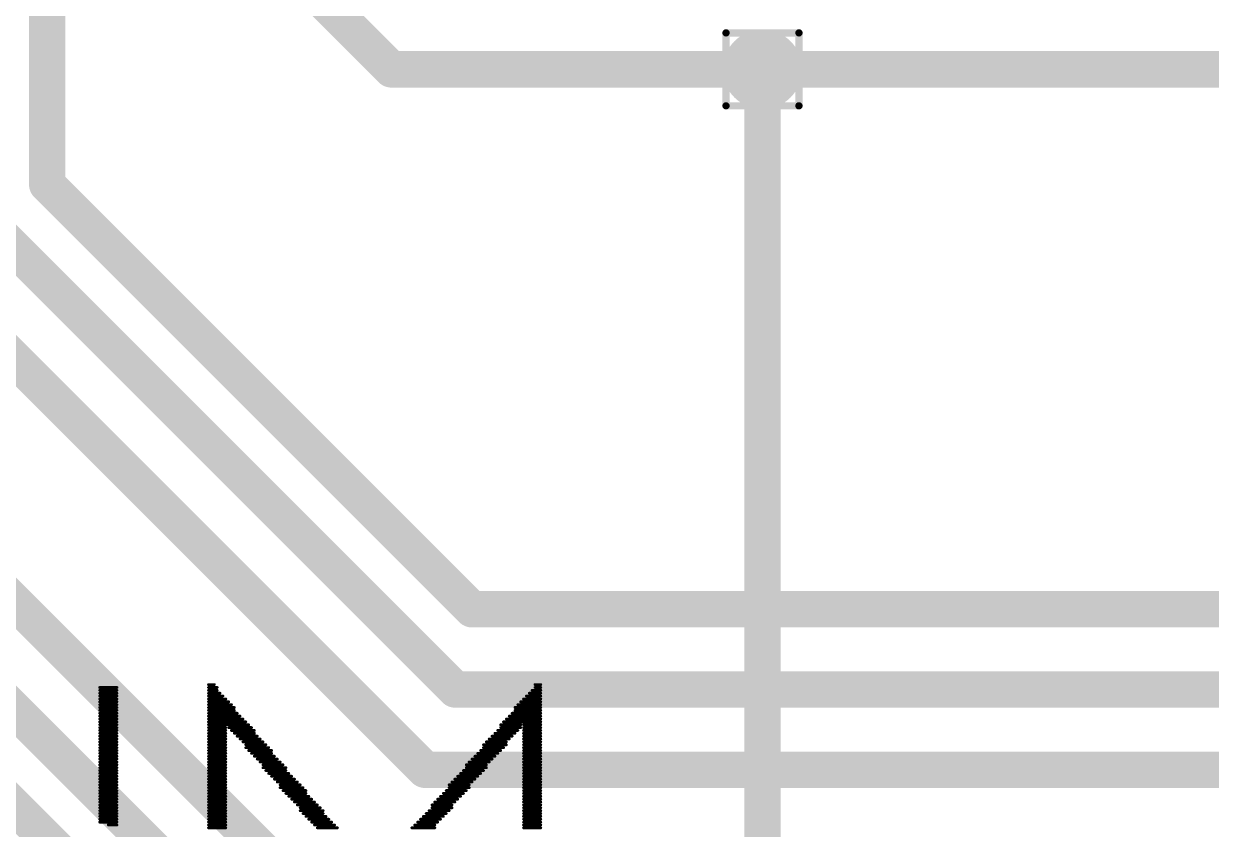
# Model space of a CAD drawing. Header units: millimetres. Extents: x 0 to 19.1, y 0 to 5.1.
# Drawn here: x 3.8495 to 4.175, y 3.4977 to 3.7185 of the extents above; entities that cross this region are included whole.
import ezdxf

# ---------------------------------------------------------------- set-up
doc = ezdxf.new("R2010")
doc.units = ezdxf.units.MM
doc.header["$MEASUREMENT"] = 0
for name, color, linetype in [('BottomLayer', 5, 'Continuous'), ('BottomSolder', 6, 'Continuous'), ('DrillDrawing', 1, 'Continuous'), ('TopLayer', 1, 'Continuous'), ('TopOverlay', 2, 'Continuous'), ('TopSolder', 216, 'Continuous'), ('ViaHoleLayer', 16, 'Continuous')]:
    doc.layers.add(name, color=color, linetype=linetype)

msp = doc.modelspace()

# ---------------------------------------------------------------- hatches: boundary and pattern name
at = {"layer": 'BottomLayer'}
h = msp.add_hatch(color=5, dxfattribs=at)
edge = h.paths.add_edge_path()
edge.add_arc((4.052, 3.706), 0.00689, 0, 360)
at = {"layer": 'BottomSolder'}
h = msp.add_hatch(color=6, dxfattribs=at)
edge = h.paths.add_edge_path()
edge.add_arc((4.052, 3.706), 0.01089, 0, 360)
at = {"layer": 'TopLayer'}
h = msp.add_hatch(color=1, dxfattribs=at)
edge = h.paths.add_edge_path()
edge.add_arc((4.052, 3.706), 0.00689, 0, 360)
at = {"layer": 'TopSolder'}
h = msp.add_hatch(color=216, dxfattribs=at)
edge = h.paths.add_edge_path()
edge.add_arc((4.052, 3.706), 0.01089, 0, 360)
at = {"layer": 'ViaHoleLayer'}
h = msp.add_hatch(color=16, dxfattribs=at)
edge = h.paths.add_edge_path()
edge.add_arc((4.052, 3.706), 0.00394, 0, 360)

# ---------------------------------------------------------------- linework, layer by layer
at = {"layer": 'BottomLayer', "const_width": 0.01}
for points in [[(3.85593, 3.67446), (3.85593, 4.003)], [(3.91476, 3.74154), (3.9503, 3.706)], [(3.9503, 3.706), (4.052, 3.706)], [(4.052, 3.706), (4.29792, 3.706)], [(3.797, 3.6765), (3.95657, 3.51693)], [(3.85593, 3.67446), (3.96947, 3.56093)], [(3.8373, 3.6665), (3.96487, 3.53893)], [(3.77719, 3.6298), (4.056, 3.351)], [(3.7571, 3.6203), (4.033, 3.3444)], [(3.73782, 3.61307), (4.008, 3.3429)], [(3.96947, 3.56093), (3.9724, 3.558)], [(3.9724, 3.558), (4.24, 3.558)], [(3.96487, 3.53893), (3.9678, 3.536)], [(3.9678, 3.536), (4.259, 3.536)], [(3.95657, 3.51693), (3.9595, 3.514)], [(3.9595, 3.514), (4.26, 3.514)]]:
    msp.add_lwpolyline(points, dxfattribs=at)
at = {"layer": 'BottomLayer', "const_width": 0.005}
for points in [[(3.9478, 3.706, 1), (3.9528, 3.706, 1)], [(3.9478, 3.706, 1), (3.9528, 3.706, 1)], [(4.0495, 3.706, 1), (4.0545, 3.706, 1)], [(4.0495, 3.706, 1), (4.0545, 3.706, 1)], [(3.85343, 3.67446, 1), (3.85843, 3.67446, 1)], [(3.85343, 3.67446, 1), (3.85843, 3.67446, 1)], [(3.96697, 3.56093, 1), (3.97197, 3.56093, 1)], [(3.96697, 3.56093, 1), (3.97197, 3.56093, 1)], [(3.9699, 3.558, 1), (3.9749, 3.558, 1)], [(3.9699, 3.558, 1), (3.9749, 3.558, 1)], [(3.96237, 3.53893, 1), (3.96737, 3.53893, 1)], [(3.96237, 3.53893, 1), (3.96737, 3.53893, 1)], [(3.9653, 3.536, 1), (3.9703, 3.536, 1)], [(3.9653, 3.536, 1), (3.9703, 3.536, 1)], [(3.95407, 3.51693, 1), (3.95907, 3.51693, 1)], [(3.95407, 3.51693, 1), (3.95907, 3.51693, 1)], [(3.957, 3.514, 1), (3.962, 3.514, 1)], [(3.957, 3.514, 1), (3.962, 3.514, 1)]]:
    msp.add_lwpolyline(points, format="xyb", close=True, dxfattribs=at)
at = {"layer": 'DrillDrawing', "const_width": 0.002}
for points in [[(4.042, 3.716), (4.062, 3.716)], [(4.042, 3.696), (4.042, 3.716)], [(4.062, 3.696), (4.062, 3.716)], [(4.042, 3.696), (4.062, 3.696)]]:
    msp.add_lwpolyline(points, dxfattribs=at)
at = {"layer": 'DrillDrawing', "const_width": 0.001}
for points in [[(4.0415, 3.716, 1), (4.0425, 3.716, 1)], [(4.0415, 3.716, 1), (4.0425, 3.716, 1)], [(4.0615, 3.716, 1), (4.0625, 3.716, 1)], [(4.0615, 3.716, 1), (4.0625, 3.716, 1)], [(4.0415, 3.696, 1), (4.0425, 3.696, 1)], [(4.0415, 3.696, 1), (4.0425, 3.696, 1)], [(4.0615, 3.696, 1), (4.0625, 3.696, 1)], [(4.0615, 3.696, 1), (4.0625, 3.696, 1)]]:
    msp.add_lwpolyline(points, format="xyb", close=True, dxfattribs=at)
at = {"layer": 'TopLayer', "const_width": 0.01}
msp.add_lwpolyline([(4.052, 3.48662), (4.052, 3.706)], dxfattribs=at)
at = {"layer": 'TopLayer', "const_width": 0.005}
msp.add_lwpolyline([(4.0495, 3.706, 1), (4.0545, 3.706, 1)], format="xyb", close=True, dxfattribs=at)
at = {"layer": 'TopOverlay', "const_width": 0.000785}
for points in [[(3.87032, 3.53655), (3.87503, 3.53655)], [(3.87032, 3.53577), (3.87503, 3.53577)], [(3.87032, 3.53498), (3.87503, 3.53498)], [(3.90015, 3.53734), (3.90172, 3.53734)], [(3.90015, 3.53655), (3.9025, 3.53655)], [(3.90015, 3.53577), (3.9025, 3.53577)], [(3.90015, 3.53498), (3.90329, 3.53498)], [(3.98807, 3.53498), (3.99121, 3.53498)], [(3.98886, 3.53577), (3.99121, 3.53577)], [(3.98964, 3.53734), (3.99121, 3.53734)], [(3.98964, 3.53655), (3.99121, 3.53655)], [(3.87032, 3.5342), (3.87503, 3.5342)], [(3.87032, 3.53341), (3.87503, 3.53341)], [(3.87032, 3.53263), (3.87503, 3.53263)], [(3.87032, 3.53184), (3.87503, 3.53184)], [(3.90015, 3.5342), (3.90407, 3.5342)], [(3.90015, 3.53341), (3.90486, 3.53341)], [(3.90015, 3.53263), (3.90564, 3.53263)], [(3.90015, 3.53184), (3.90643, 3.53184)], [(3.98493, 3.53184), (3.99121, 3.53184)], [(3.98572, 3.53263), (3.99121, 3.53263)], [(3.9865, 3.53341), (3.99121, 3.53341)], [(3.98729, 3.5342), (3.99121, 3.5342)], [(3.87032, 3.53106), (3.87503, 3.53106)], [(3.87032, 3.53027), (3.87503, 3.53027)], [(3.87032, 3.52949), (3.87503, 3.52949)], [(3.87032, 3.5287), (3.87503, 3.5287)], [(3.90015, 3.53106), (3.90722, 3.53106)], [(3.90015, 3.53027), (3.90722, 3.53027)], [(3.90015, 3.52949), (3.908, 3.52949)], [(3.90015, 3.5287), (3.90879, 3.5287)], [(3.98258, 3.5287), (3.99121, 3.5287)], [(3.98336, 3.52949), (3.99121, 3.52949)], [(3.98415, 3.53106), (3.99121, 3.53106)], [(3.98415, 3.53027), (3.99121, 3.53027)], [(3.87032, 3.52792), (3.87503, 3.52792)], [(3.87032, 3.52713), (3.87503, 3.52713)], [(3.87032, 3.52635), (3.87503, 3.52635)], [(3.87032, 3.52556), (3.87503, 3.52556)], [(3.90015, 3.52792), (3.90957, 3.52792)], [(3.90015, 3.52713), (3.91036, 3.52713)], [(3.90015, 3.52635), (3.91114, 3.52635)], [(3.90015, 3.52556), (3.90486, 3.52556)], [(3.90564, 3.52556), (3.91193, 3.52556)], [(3.98022, 3.52635), (3.98572, 3.52635)], [(3.98022, 3.52556), (3.98572, 3.52556)], [(3.98101, 3.52713), (3.99121, 3.52713)], [(3.98179, 3.52792), (3.99121, 3.52792)], [(3.9865, 3.52635), (3.99121, 3.52635)], [(3.9865, 3.52556), (3.99121, 3.52556)], [(3.87032, 3.52478), (3.87503, 3.52478)], [(3.87032, 3.52399), (3.87503, 3.52399)], [(3.87032, 3.52321), (3.87503, 3.52321)], [(3.87032, 3.52242), (3.87503, 3.52242)], [(3.90015, 3.52478), (3.90486, 3.52478)], [(3.90015, 3.52399), (3.90486, 3.52399)], [(3.90015, 3.52321), (3.90486, 3.52321)], [(3.90015, 3.52242), (3.90486, 3.52242)], [(3.90643, 3.52478), (3.91271, 3.52478)], [(3.90722, 3.52399), (3.91271, 3.52399)], [(3.908, 3.52321), (3.9135, 3.52321)], [(3.90879, 3.52242), (3.91428, 3.52242)], [(3.97708, 3.52242), (3.98258, 3.52242)], [(3.97787, 3.52321), (3.98336, 3.52321)], [(3.97865, 3.52399), (3.98415, 3.52399)], [(3.97944, 3.52478), (3.98493, 3.52478)], [(3.9865, 3.52478), (3.99121, 3.52478)], [(3.9865, 3.52399), (3.99121, 3.52399)], [(3.9865, 3.52321), (3.99121, 3.52321)], [(3.9865, 3.52242), (3.99121, 3.52242)], [(3.87032, 3.52164), (3.87503, 3.52164)], [(3.87032, 3.52085), (3.87503, 3.52085)], [(3.87032, 3.52007), (3.87503, 3.52007)], [(3.87032, 3.51928), (3.87503, 3.51928)], [(3.90015, 3.52164), (3.90486, 3.52164)], [(3.90015, 3.52085), (3.90486, 3.52085)], [(3.90015, 3.52007), (3.90486, 3.52007)], [(3.90015, 3.51928), (3.90486, 3.51928)], [(3.90957, 3.52164), (3.91507, 3.52164)], [(3.91036, 3.52085), (3.91585, 3.52085)], [(3.91036, 3.52007), (3.91664, 3.52007)], [(3.91114, 3.51928), (3.91742, 3.51928)], [(3.97473, 3.51928), (3.98022, 3.51928)], [(3.97551, 3.52085), (3.98179, 3.52085)], [(3.97551, 3.52007), (3.98101, 3.52007)], [(3.9763, 3.52164), (3.98179, 3.52164)], [(3.9865, 3.52164), (3.99121, 3.52164)], [(3.9865, 3.52085), (3.99121, 3.52085)], [(3.9865, 3.52007), (3.99121, 3.52007)], [(3.9865, 3.51928), (3.99121, 3.51928)], [(3.87032, 3.5185), (3.87503, 3.5185)], [(3.87032, 3.51771), (3.87503, 3.51771)], [(3.87032, 3.51693), (3.87503, 3.51693)], [(3.87032, 3.51614), (3.87503, 3.51614)], [(3.90015, 3.5185), (3.90486, 3.5185)], [(3.90015, 3.51771), (3.90486, 3.51771)], [(3.90015, 3.51693), (3.90486, 3.51693)], [(3.90015, 3.51614), (3.90486, 3.51614)], [(3.91193, 3.5185), (3.91742, 3.5185)], [(3.91271, 3.51771), (3.91821, 3.51771)], [(3.9135, 3.51693), (3.91899, 3.51693)], [(3.91428, 3.51614), (3.91978, 3.51614)], [(3.97159, 3.51614), (3.97708, 3.51614)], [(3.97237, 3.51693), (3.97787, 3.51693)], [(3.97316, 3.51771), (3.97865, 3.51771)], [(3.97394, 3.5185), (3.97944, 3.5185)], [(3.9865, 3.5185), (3.99121, 3.5185)], [(3.9865, 3.51771), (3.99121, 3.51771)], [(3.9865, 3.51693), (3.99121, 3.51693)], [(3.9865, 3.51614), (3.99121, 3.51614)], [(3.87032, 3.51536), (3.87503, 3.51536)], [(3.87032, 3.51457), (3.87503, 3.51457)], [(3.87032, 3.51379), (3.87503, 3.51379)], [(3.87032, 3.513), (3.87503, 3.513)], [(3.87032, 3.51222), (3.87503, 3.51222)], [(3.90015, 3.51536), (3.90486, 3.51536)], [(3.90015, 3.51457), (3.90486, 3.51457)], [(3.90015, 3.51379), (3.90486, 3.51379)], [(3.90015, 3.513), (3.90486, 3.513)], [(3.90015, 3.51222), (3.90486, 3.51222)], [(3.91507, 3.51536), (3.92056, 3.51536)], [(3.91507, 3.51457), (3.92135, 3.51457)], [(3.91585, 3.51379), (3.92135, 3.51379)], [(3.91664, 3.513), (3.92213, 3.513)], [(3.91742, 3.51222), (3.92292, 3.51222)], [(3.96845, 3.51222), (3.97394, 3.51222)], [(3.96923, 3.513), (3.97473, 3.513)], [(3.97002, 3.51379), (3.97551, 3.51379)], [(3.9708, 3.51536), (3.9763, 3.51536)], [(3.9708, 3.51457), (3.9763, 3.51457)], [(3.9865, 3.51536), (3.99121, 3.51536)], [(3.9865, 3.51457), (3.99121, 3.51457)], [(3.9865, 3.51379), (3.99121, 3.51379)], [(3.9865, 3.513), (3.99121, 3.513)], [(3.9865, 3.51222), (3.99121, 3.51222)], [(3.87032, 3.51143), (3.87503, 3.51143)], [(3.87032, 3.51065), (3.87503, 3.51065)], [(3.87032, 3.50986), (3.87503, 3.50986)], [(3.87032, 3.50908), (3.87503, 3.50908)], [(3.90015, 3.51143), (3.90486, 3.51143)], [(3.90015, 3.51065), (3.90486, 3.51065)], [(3.90015, 3.50986), (3.90486, 3.50986)], [(3.90015, 3.50908), (3.90486, 3.50908)], [(3.91821, 3.51143), (3.9237, 3.51143)], [(3.91899, 3.51065), (3.92449, 3.51065)], [(3.91978, 3.50986), (3.92527, 3.50986)], [(3.91978, 3.50908), (3.92606, 3.50908)], [(3.96609, 3.50986), (3.97159, 3.50986)], [(3.96609, 3.50908), (3.97159, 3.50908)], [(3.96688, 3.51065), (3.97237, 3.51065)], [(3.96766, 3.51143), (3.97316, 3.51143)], [(3.9865, 3.51143), (3.99121, 3.51143)], [(3.9865, 3.51065), (3.99121, 3.51065)], [(3.9865, 3.50986), (3.99121, 3.50986)], [(3.9865, 3.50908), (3.99121, 3.50908)], [(3.87032, 3.50829), (3.87503, 3.50829)], [(3.87032, 3.50751), (3.87503, 3.50751)], [(3.87032, 3.50672), (3.87503, 3.50672)], [(3.87032, 3.50593), (3.87503, 3.50593)], [(3.90015, 3.50829), (3.90486, 3.50829)], [(3.90015, 3.50751), (3.90486, 3.50751)], [(3.90015, 3.50672), (3.90486, 3.50672)], [(3.90015, 3.50593), (3.90486, 3.50593)], [(3.92056, 3.50829), (3.92684, 3.50829)], [(3.92135, 3.50751), (3.92684, 3.50751)], [(3.92213, 3.50672), (3.92763, 3.50672)], [(3.92292, 3.50593), (3.92841, 3.50593)], [(3.96295, 3.50593), (3.96845, 3.50593)], [(3.96374, 3.50672), (3.96923, 3.50672)], [(3.96452, 3.50751), (3.97002, 3.50751)], [(3.96531, 3.50829), (3.9708, 3.50829)], [(3.9865, 3.50829), (3.99121, 3.50829)], [(3.9865, 3.50751), (3.99121, 3.50751)], [(3.9865, 3.50672), (3.99121, 3.50672)], [(3.9865, 3.50593), (3.99121, 3.50593)], [(3.87032, 3.50515), (3.87503, 3.50515)], [(3.87032, 3.50436), (3.87503, 3.50436)], [(3.87032, 3.50358), (3.87503, 3.50358)], [(3.87032, 3.50279), (3.87503, 3.50279)], [(3.90015, 3.50515), (3.90486, 3.50515)], [(3.90015, 3.50436), (3.90486, 3.50436)], [(3.90015, 3.50358), (3.90486, 3.50358)], [(3.90015, 3.50279), (3.90486, 3.50279)], [(3.9237, 3.50515), (3.9292, 3.50515)], [(3.92449, 3.50436), (3.92998, 3.50436)], [(3.92527, 3.50358), (3.93077, 3.50358)], [(3.92527, 3.50279), (3.93155, 3.50279)], [(3.9606, 3.50279), (3.96609, 3.50279)], [(3.96138, 3.50436), (3.96688, 3.50436)], [(3.96138, 3.50358), (3.96688, 3.50358)], [(3.96217, 3.50515), (3.96766, 3.50515)], [(3.9865, 3.50515), (3.99121, 3.50515)], [(3.9865, 3.50436), (3.99121, 3.50436)], [(3.9865, 3.50358), (3.99121, 3.50358)], [(3.9865, 3.50279), (3.99121, 3.50279)], [(3.87032, 3.50201), (3.87503, 3.50201)], [(3.87032, 3.50122), (3.87503, 3.50122)], [(3.87032, 3.50044), (3.87503, 3.50044)], [(3.87032, 3.49965), (3.87503, 3.49965)], [(3.90015, 3.50201), (3.90486, 3.50201)], [(3.90015, 3.50122), (3.90486, 3.50122)], [(3.90015, 3.50044), (3.90486, 3.50044)], [(3.90015, 3.49965), (3.90486, 3.49965)], [(3.92606, 3.50201), (3.93155, 3.50201)], [(3.92684, 3.50122), (3.93234, 3.50122)], [(3.92763, 3.50044), (3.93312, 3.50044)], [(3.92841, 3.49965), (3.93391, 3.49965)], [(3.95746, 3.49965), (3.96295, 3.49965)], [(3.95824, 3.50044), (3.96374, 3.50044)], [(3.95903, 3.50122), (3.96452, 3.50122)], [(3.95981, 3.50201), (3.96531, 3.50201)], [(3.9865, 3.50201), (3.99121, 3.50201)], [(3.9865, 3.50122), (3.99121, 3.50122)], [(3.9865, 3.50044), (3.99121, 3.50044)], [(3.9865, 3.49965), (3.99121, 3.49965)], [(3.87267, 3.49887), (3.87503, 3.49887)], [(3.90015, 3.49887), (3.90486, 3.49887)], [(3.90015, 3.49808), (3.90486, 3.49808)], [(3.9292, 3.49887), (3.93469, 3.49887)], [(3.92998, 3.49808), (3.93548, 3.49808)], [(3.95589, 3.49808), (3.96217, 3.49808)], [(3.95667, 3.49887), (3.96217, 3.49887)], [(3.9865, 3.49887), (3.99121, 3.49887)], [(3.9865, 3.49808), (3.99121, 3.49808)]]:
    msp.add_lwpolyline(points, dxfattribs=at)
at = {"layer": 'TopOverlay', "const_width": 0.000392}
for points in [[(3.87012, 3.53655, 1), (3.87051, 3.53655, 1)], [(3.87012, 3.53577, 1), (3.87051, 3.53577, 1)], [(3.87012, 3.53498, 1), (3.87051, 3.53498, 1)], [(3.87483, 3.53655, 1), (3.87522, 3.53655, 1)], [(3.87483, 3.53577, 1), (3.87522, 3.53577, 1)], [(3.87483, 3.53498, 1), (3.87522, 3.53498, 1)], [(3.89995, 3.53734, 1), (3.90035, 3.53734, 1)], [(3.89995, 3.53655, 1), (3.90035, 3.53655, 1)], [(3.89995, 3.53577, 1), (3.90035, 3.53577, 1)], [(3.89995, 3.53498, 1), (3.90035, 3.53498, 1)], [(3.90152, 3.53734, 1), (3.90192, 3.53734, 1)], [(3.90231, 3.53655, 1), (3.9027, 3.53655, 1)], [(3.90231, 3.53577, 1), (3.9027, 3.53577, 1)], [(3.90309, 3.53498, 1), (3.90349, 3.53498, 1)], [(3.98788, 3.53498, 1), (3.98827, 3.53498, 1)], [(3.98866, 3.53577, 1), (3.98906, 3.53577, 1)], [(3.98945, 3.53734, 1), (3.98984, 3.53734, 1)], [(3.98945, 3.53655, 1), (3.98984, 3.53655, 1)], [(3.99102, 3.53734, 1), (3.99141, 3.53734, 1)], [(3.99102, 3.53655, 1), (3.99141, 3.53655, 1)], [(3.99102, 3.53577, 1), (3.99141, 3.53577, 1)], [(3.99102, 3.53498, 1), (3.99141, 3.53498, 1)], [(3.87012, 3.5342, 1), (3.87051, 3.5342, 1)], [(3.87012, 3.53341, 1), (3.87051, 3.53341, 1)], [(3.87012, 3.53263, 1), (3.87051, 3.53263, 1)], [(3.87012, 3.53184, 1), (3.87051, 3.53184, 1)], [(3.87483, 3.5342, 1), (3.87522, 3.5342, 1)], [(3.87483, 3.53341, 1), (3.87522, 3.53341, 1)], [(3.87483, 3.53263, 1), (3.87522, 3.53263, 1)], [(3.87483, 3.53184, 1), (3.87522, 3.53184, 1)], [(3.89995, 3.5342, 1), (3.90035, 3.5342, 1)], [(3.89995, 3.53341, 1), (3.90035, 3.53341, 1)], [(3.89995, 3.53263, 1), (3.90035, 3.53263, 1)], [(3.89995, 3.53184, 1), (3.90035, 3.53184, 1)], [(3.90388, 3.5342, 1), (3.90427, 3.5342, 1)], [(3.90466, 3.53341, 1), (3.90506, 3.53341, 1)], [(3.90545, 3.53263, 1), (3.90584, 3.53263, 1)], [(3.90623, 3.53184, 1), (3.90663, 3.53184, 1)], [(3.98474, 3.53184, 1), (3.98513, 3.53184, 1)], [(3.98552, 3.53263, 1), (3.98592, 3.53263, 1)], [(3.98631, 3.53341, 1), (3.9867, 3.53341, 1)], [(3.98709, 3.5342, 1), (3.98749, 3.5342, 1)], [(3.99102, 3.5342, 1), (3.99141, 3.5342, 1)], [(3.99102, 3.53341, 1), (3.99141, 3.53341, 1)], [(3.99102, 3.53263, 1), (3.99141, 3.53263, 1)], [(3.99102, 3.53184, 1), (3.99141, 3.53184, 1)], [(3.87012, 3.53106, 1), (3.87051, 3.53106, 1)], [(3.87012, 3.53027, 1), (3.87051, 3.53027, 1)], [(3.87012, 3.52949, 1), (3.87051, 3.52949, 1)], [(3.87012, 3.5287, 1), (3.87051, 3.5287, 1)], [(3.87483, 3.53106, 1), (3.87522, 3.53106, 1)], [(3.87483, 3.53027, 1), (3.87522, 3.53027, 1)], [(3.87483, 3.52949, 1), (3.87522, 3.52949, 1)], [(3.87483, 3.5287, 1), (3.87522, 3.5287, 1)], [(3.89995, 3.53106, 1), (3.90035, 3.53106, 1)], [(3.89995, 3.53027, 1), (3.90035, 3.53027, 1)], [(3.89995, 3.52949, 1), (3.90035, 3.52949, 1)], [(3.89995, 3.5287, 1), (3.90035, 3.5287, 1)], [(3.90702, 3.53106, 1), (3.90741, 3.53106, 1)], [(3.90702, 3.53027, 1), (3.90741, 3.53027, 1)], [(3.9078, 3.52949, 1), (3.9082, 3.52949, 1)], [(3.90859, 3.5287, 1), (3.90898, 3.5287, 1)], [(3.98238, 3.5287, 1), (3.98278, 3.5287, 1)], [(3.98317, 3.52949, 1), (3.98356, 3.52949, 1)], [(3.98395, 3.53106, 1), (3.98435, 3.53106, 1)], [(3.98395, 3.53027, 1), (3.98435, 3.53027, 1)], [(3.99102, 3.53106, 1), (3.99141, 3.53106, 1)], [(3.99102, 3.53027, 1), (3.99141, 3.53027, 1)], [(3.99102, 3.52949, 1), (3.99141, 3.52949, 1)], [(3.99102, 3.5287, 1), (3.99141, 3.5287, 1)], [(3.87012, 3.52792, 1), (3.87051, 3.52792, 1)], [(3.87012, 3.52713, 1), (3.87051, 3.52713, 1)], [(3.87012, 3.52635, 1), (3.87051, 3.52635, 1)], [(3.87012, 3.52556, 1), (3.87051, 3.52556, 1)], [(3.87483, 3.52792, 1), (3.87522, 3.52792, 1)], [(3.87483, 3.52713, 1), (3.87522, 3.52713, 1)], [(3.87483, 3.52635, 1), (3.87522, 3.52635, 1)], [(3.87483, 3.52556, 1), (3.87522, 3.52556, 1)], [(3.89995, 3.52792, 1), (3.90035, 3.52792, 1)], [(3.89995, 3.52713, 1), (3.90035, 3.52713, 1)], [(3.89995, 3.52635, 1), (3.90035, 3.52635, 1)], [(3.89995, 3.52556, 1), (3.90035, 3.52556, 1)], [(3.90466, 3.52556, 1), (3.90506, 3.52556, 1)], [(3.90545, 3.52556, 1), (3.90584, 3.52556, 1)], [(3.90937, 3.52792, 1), (3.90977, 3.52792, 1)], [(3.91016, 3.52713, 1), (3.91055, 3.52713, 1)], [(3.91094, 3.52635, 1), (3.91134, 3.52635, 1)], [(3.91173, 3.52556, 1), (3.91212, 3.52556, 1)], [(3.98003, 3.52635, 1), (3.98042, 3.52635, 1)], [(3.98003, 3.52556, 1), (3.98042, 3.52556, 1)], [(3.98081, 3.52713, 1), (3.98121, 3.52713, 1)], [(3.9816, 3.52792, 1), (3.98199, 3.52792, 1)], [(3.98552, 3.52635, 1), (3.98592, 3.52635, 1)], [(3.98552, 3.52556, 1), (3.98592, 3.52556, 1)], [(3.98631, 3.52635, 1), (3.9867, 3.52635, 1)], [(3.98631, 3.52556, 1), (3.9867, 3.52556, 1)], [(3.99102, 3.52792, 1), (3.99141, 3.52792, 1)], [(3.99102, 3.52713, 1), (3.99141, 3.52713, 1)], [(3.99102, 3.52635, 1), (3.99141, 3.52635, 1)], [(3.99102, 3.52556, 1), (3.99141, 3.52556, 1)], [(3.87012, 3.52478, 1), (3.87051, 3.52478, 1)], [(3.87012, 3.52399, 1), (3.87051, 3.52399, 1)], [(3.87012, 3.52321, 1), (3.87051, 3.52321, 1)], [(3.87012, 3.52242, 1), (3.87051, 3.52242, 1)], [(3.87483, 3.52478, 1), (3.87522, 3.52478, 1)], [(3.87483, 3.52399, 1), (3.87522, 3.52399, 1)], [(3.87483, 3.52321, 1), (3.87522, 3.52321, 1)], [(3.87483, 3.52242, 1), (3.87522, 3.52242, 1)], [(3.89995, 3.52478, 1), (3.90035, 3.52478, 1)], [(3.89995, 3.52399, 1), (3.90035, 3.52399, 1)], [(3.89995, 3.52321, 1), (3.90035, 3.52321, 1)], [(3.89995, 3.52242, 1), (3.90035, 3.52242, 1)], [(3.90466, 3.52478, 1), (3.90506, 3.52478, 1)], [(3.90466, 3.52399, 1), (3.90506, 3.52399, 1)], [(3.90466, 3.52321, 1), (3.90506, 3.52321, 1)], [(3.90466, 3.52242, 1), (3.90506, 3.52242, 1)], [(3.90623, 3.52478, 1), (3.90663, 3.52478, 1)], [(3.90702, 3.52399, 1), (3.90741, 3.52399, 1)], [(3.9078, 3.52321, 1), (3.9082, 3.52321, 1)], [(3.90859, 3.52242, 1), (3.90898, 3.52242, 1)], [(3.91251, 3.52478, 1), (3.91291, 3.52478, 1)], [(3.91251, 3.52399, 1), (3.91291, 3.52399, 1)], [(3.9133, 3.52321, 1), (3.91369, 3.52321, 1)], [(3.91408, 3.52242, 1), (3.91448, 3.52242, 1)], [(3.97689, 3.52242, 1), (3.97728, 3.52242, 1)], [(3.97767, 3.52321, 1), (3.97807, 3.52321, 1)], [(3.97846, 3.52399, 1), (3.97885, 3.52399, 1)], [(3.97924, 3.52478, 1), (3.97964, 3.52478, 1)], [(3.98238, 3.52242, 1), (3.98278, 3.52242, 1)], [(3.98317, 3.52321, 1), (3.98356, 3.52321, 1)], [(3.98395, 3.52399, 1), (3.98435, 3.52399, 1)], [(3.98474, 3.52478, 1), (3.98513, 3.52478, 1)], [(3.98631, 3.52478, 1), (3.9867, 3.52478, 1)], [(3.98631, 3.52399, 1), (3.9867, 3.52399, 1)], [(3.98631, 3.52321, 1), (3.9867, 3.52321, 1)], [(3.98631, 3.52242, 1), (3.9867, 3.52242, 1)], [(3.99102, 3.52478, 1), (3.99141, 3.52478, 1)], [(3.99102, 3.52399, 1), (3.99141, 3.52399, 1)], [(3.99102, 3.52321, 1), (3.99141, 3.52321, 1)], [(3.99102, 3.52242, 1), (3.99141, 3.52242, 1)], [(3.87012, 3.52164, 1), (3.87051, 3.52164, 1)], [(3.87012, 3.52085, 1), (3.87051, 3.52085, 1)], [(3.87012, 3.52007, 1), (3.87051, 3.52007, 1)], [(3.87012, 3.51928, 1), (3.87051, 3.51928, 1)], [(3.87483, 3.52164, 1), (3.87522, 3.52164, 1)], [(3.87483, 3.52085, 1), (3.87522, 3.52085, 1)], [(3.87483, 3.52007, 1), (3.87522, 3.52007, 1)], [(3.87483, 3.51928, 1), (3.87522, 3.51928, 1)], [(3.89995, 3.52164, 1), (3.90035, 3.52164, 1)], [(3.89995, 3.52085, 1), (3.90035, 3.52085, 1)], [(3.89995, 3.52007, 1), (3.90035, 3.52007, 1)], [(3.89995, 3.51928, 1), (3.90035, 3.51928, 1)], [(3.90466, 3.52164, 1), (3.90506, 3.52164, 1)], [(3.90466, 3.52085, 1), (3.90506, 3.52085, 1)], [(3.90466, 3.52007, 1), (3.90506, 3.52007, 1)], [(3.90466, 3.51928, 1), (3.90506, 3.51928, 1)], [(3.90937, 3.52164, 1), (3.90977, 3.52164, 1)], [(3.91016, 3.52085, 1), (3.91055, 3.52085, 1)], [(3.91016, 3.52007, 1), (3.91055, 3.52007, 1)], [(3.91094, 3.51928, 1), (3.91134, 3.51928, 1)], [(3.91487, 3.52164, 1), (3.91526, 3.52164, 1)], [(3.91565, 3.52085, 1), (3.91605, 3.52085, 1)], [(3.91644, 3.52007, 1), (3.91683, 3.52007, 1)], [(3.91722, 3.51928, 1), (3.91762, 3.51928, 1)], [(3.97453, 3.51928, 1), (3.97493, 3.51928, 1)], [(3.97532, 3.52085, 1), (3.97571, 3.52085, 1)], [(3.97532, 3.52007, 1), (3.97571, 3.52007, 1)], [(3.9761, 3.52164, 1), (3.9765, 3.52164, 1)], [(3.98003, 3.51928, 1), (3.98042, 3.51928, 1)], [(3.98081, 3.52007, 1), (3.98121, 3.52007, 1)], [(3.9816, 3.52164, 1), (3.98199, 3.52164, 1)], [(3.9816, 3.52085, 1), (3.98199, 3.52085, 1)], [(3.98631, 3.52164, 1), (3.9867, 3.52164, 1)], [(3.98631, 3.52085, 1), (3.9867, 3.52085, 1)], [(3.98631, 3.52007, 1), (3.9867, 3.52007, 1)], [(3.98631, 3.51928, 1), (3.9867, 3.51928, 1)], [(3.99102, 3.52164, 1), (3.99141, 3.52164, 1)], [(3.99102, 3.52085, 1), (3.99141, 3.52085, 1)], [(3.99102, 3.52007, 1), (3.99141, 3.52007, 1)], [(3.99102, 3.51928, 1), (3.99141, 3.51928, 1)], [(3.87012, 3.5185, 1), (3.87051, 3.5185, 1)], [(3.87012, 3.51771, 1), (3.87051, 3.51771, 1)], [(3.87012, 3.51693, 1), (3.87051, 3.51693, 1)], [(3.87012, 3.51614, 1), (3.87051, 3.51614, 1)], [(3.87483, 3.5185, 1), (3.87522, 3.5185, 1)], [(3.87483, 3.51771, 1), (3.87522, 3.51771, 1)], [(3.87483, 3.51693, 1), (3.87522, 3.51693, 1)], [(3.87483, 3.51614, 1), (3.87522, 3.51614, 1)], [(3.89995, 3.5185, 1), (3.90035, 3.5185, 1)], [(3.89995, 3.51771, 1), (3.90035, 3.51771, 1)], [(3.89995, 3.51693, 1), (3.90035, 3.51693, 1)], [(3.89995, 3.51614, 1), (3.90035, 3.51614, 1)], [(3.90466, 3.5185, 1), (3.90506, 3.5185, 1)], [(3.90466, 3.51771, 1), (3.90506, 3.51771, 1)], [(3.90466, 3.51693, 1), (3.90506, 3.51693, 1)], [(3.90466, 3.51614, 1), (3.90506, 3.51614, 1)], [(3.91173, 3.5185, 1), (3.91212, 3.5185, 1)], [(3.91251, 3.51771, 1), (3.91291, 3.51771, 1)], [(3.9133, 3.51693, 1), (3.91369, 3.51693, 1)], [(3.91408, 3.51614, 1), (3.91448, 3.51614, 1)], [(3.91722, 3.5185, 1), (3.91762, 3.5185, 1)], [(3.91801, 3.51771, 1), (3.9184, 3.51771, 1)], [(3.91879, 3.51693, 1), (3.91919, 3.51693, 1)], [(3.91958, 3.51614, 1), (3.91997, 3.51614, 1)], [(3.97139, 3.51614, 1), (3.97179, 3.51614, 1)], [(3.97218, 3.51693, 1), (3.97257, 3.51693, 1)], [(3.97296, 3.51771, 1), (3.97336, 3.51771, 1)], [(3.97375, 3.5185, 1), (3.97414, 3.5185, 1)], [(3.97689, 3.51614, 1), (3.97728, 3.51614, 1)], [(3.97767, 3.51693, 1), (3.97807, 3.51693, 1)], [(3.97846, 3.51771, 1), (3.97885, 3.51771, 1)], [(3.97924, 3.5185, 1), (3.97964, 3.5185, 1)], [(3.98631, 3.5185, 1), (3.9867, 3.5185, 1)], [(3.98631, 3.51771, 1), (3.9867, 3.51771, 1)], [(3.98631, 3.51693, 1), (3.9867, 3.51693, 1)], [(3.98631, 3.51614, 1), (3.9867, 3.51614, 1)], [(3.99102, 3.5185, 1), (3.99141, 3.5185, 1)], [(3.99102, 3.51771, 1), (3.99141, 3.51771, 1)], [(3.99102, 3.51693, 1), (3.99141, 3.51693, 1)], [(3.99102, 3.51614, 1), (3.99141, 3.51614, 1)], [(3.87012, 3.51536, 1), (3.87051, 3.51536, 1)], [(3.87012, 3.51457, 1), (3.87051, 3.51457, 1)], [(3.87012, 3.51379, 1), (3.87051, 3.51379, 1)], [(3.87012, 3.513, 1), (3.87051, 3.513, 1)], [(3.87012, 3.51222, 1), (3.87051, 3.51222, 1)], [(3.87483, 3.51536, 1), (3.87522, 3.51536, 1)], [(3.87483, 3.51457, 1), (3.87522, 3.51457, 1)], [(3.87483, 3.51379, 1), (3.87522, 3.51379, 1)], [(3.87483, 3.513, 1), (3.87522, 3.513, 1)], [(3.87483, 3.51222, 1), (3.87522, 3.51222, 1)], [(3.89995, 3.51536, 1), (3.90035, 3.51536, 1)], [(3.89995, 3.51457, 1), (3.90035, 3.51457, 1)], [(3.89995, 3.51379, 1), (3.90035, 3.51379, 1)], [(3.89995, 3.513, 1), (3.90035, 3.513, 1)], [(3.89995, 3.51222, 1), (3.90035, 3.51222, 1)], [(3.90466, 3.51536, 1), (3.90506, 3.51536, 1)], [(3.90466, 3.51457, 1), (3.90506, 3.51457, 1)], [(3.90466, 3.51379, 1), (3.90506, 3.51379, 1)], [(3.90466, 3.513, 1), (3.90506, 3.513, 1)], [(3.90466, 3.51222, 1), (3.90506, 3.51222, 1)], [(3.91487, 3.51536, 1), (3.91526, 3.51536, 1)], [(3.91487, 3.51457, 1), (3.91526, 3.51457, 1)], [(3.91565, 3.51379, 1), (3.91605, 3.51379, 1)], [(3.91644, 3.513, 1), (3.91683, 3.513, 1)], [(3.91722, 3.51222, 1), (3.91762, 3.51222, 1)], [(3.92036, 3.51536, 1), (3.92076, 3.51536, 1)], [(3.92115, 3.51457, 1), (3.92154, 3.51457, 1)], [(3.92115, 3.51379, 1), (3.92154, 3.51379, 1)], [(3.92193, 3.513, 1), (3.92233, 3.513, 1)], [(3.92272, 3.51222, 1), (3.92311, 3.51222, 1)], [(3.96825, 3.51222, 1), (3.96864, 3.51222, 1)], [(3.96904, 3.513, 1), (3.96943, 3.513, 1)], [(3.96982, 3.51379, 1), (3.97022, 3.51379, 1)], [(3.97061, 3.51536, 1), (3.971, 3.51536, 1)], [(3.97061, 3.51457, 1), (3.971, 3.51457, 1)], [(3.97375, 3.51222, 1), (3.97414, 3.51222, 1)], [(3.97453, 3.513, 1), (3.97493, 3.513, 1)], [(3.97532, 3.51379, 1), (3.97571, 3.51379, 1)], [(3.9761, 3.51536, 1), (3.9765, 3.51536, 1)], [(3.9761, 3.51457, 1), (3.9765, 3.51457, 1)], [(3.98631, 3.51536, 1), (3.9867, 3.51536, 1)], [(3.98631, 3.51457, 1), (3.9867, 3.51457, 1)], [(3.98631, 3.51379, 1), (3.9867, 3.51379, 1)], [(3.98631, 3.513, 1), (3.9867, 3.513, 1)], [(3.98631, 3.51222, 1), (3.9867, 3.51222, 1)], [(3.99102, 3.51536, 1), (3.99141, 3.51536, 1)], [(3.99102, 3.51457, 1), (3.99141, 3.51457, 1)], [(3.99102, 3.51379, 1), (3.99141, 3.51379, 1)], [(3.99102, 3.513, 1), (3.99141, 3.513, 1)], [(3.99102, 3.51222, 1), (3.99141, 3.51222, 1)], [(3.87012, 3.51143, 1), (3.87051, 3.51143, 1)], [(3.87012, 3.51065, 1), (3.87051, 3.51065, 1)], [(3.87012, 3.50986, 1), (3.87051, 3.50986, 1)], [(3.87012, 3.50908, 1), (3.87051, 3.50908, 1)], [(3.87483, 3.51143, 1), (3.87522, 3.51143, 1)], [(3.87483, 3.51065, 1), (3.87522, 3.51065, 1)], [(3.87483, 3.50986, 1), (3.87522, 3.50986, 1)], [(3.87483, 3.50908, 1), (3.87522, 3.50908, 1)], [(3.89995, 3.51143, 1), (3.90035, 3.51143, 1)], [(3.89995, 3.51065, 1), (3.90035, 3.51065, 1)], [(3.89995, 3.50986, 1), (3.90035, 3.50986, 1)], [(3.89995, 3.50908, 1), (3.90035, 3.50908, 1)], [(3.90466, 3.51143, 1), (3.90506, 3.51143, 1)], [(3.90466, 3.51065, 1), (3.90506, 3.51065, 1)], [(3.90466, 3.50986, 1), (3.90506, 3.50986, 1)], [(3.90466, 3.50908, 1), (3.90506, 3.50908, 1)], [(3.91801, 3.51143, 1), (3.9184, 3.51143, 1)], [(3.91879, 3.51065, 1), (3.91919, 3.51065, 1)], [(3.91958, 3.50986, 1), (3.91997, 3.50986, 1)], [(3.91958, 3.50908, 1), (3.91997, 3.50908, 1)], [(3.9235, 3.51143, 1), (3.9239, 3.51143, 1)], [(3.92429, 3.51065, 1), (3.92468, 3.51065, 1)], [(3.92508, 3.50986, 1), (3.92547, 3.50986, 1)], [(3.92586, 3.50908, 1), (3.92625, 3.50908, 1)], [(3.9659, 3.50986, 1), (3.96629, 3.50986, 1)], [(3.9659, 3.50908, 1), (3.96629, 3.50908, 1)], [(3.96668, 3.51065, 1), (3.96707, 3.51065, 1)], [(3.96747, 3.51143, 1), (3.96786, 3.51143, 1)], [(3.97139, 3.50986, 1), (3.97179, 3.50986, 1)], [(3.97139, 3.50908, 1), (3.97179, 3.50908, 1)], [(3.97218, 3.51065, 1), (3.97257, 3.51065, 1)], [(3.97296, 3.51143, 1), (3.97336, 3.51143, 1)], [(3.98631, 3.51143, 1), (3.9867, 3.51143, 1)], [(3.98631, 3.51065, 1), (3.9867, 3.51065, 1)], [(3.98631, 3.50986, 1), (3.9867, 3.50986, 1)], [(3.98631, 3.50908, 1), (3.9867, 3.50908, 1)], [(3.99102, 3.51143, 1), (3.99141, 3.51143, 1)], [(3.99102, 3.51065, 1), (3.99141, 3.51065, 1)], [(3.99102, 3.50986, 1), (3.99141, 3.50986, 1)], [(3.99102, 3.50908, 1), (3.99141, 3.50908, 1)], [(3.87012, 3.50829, 1), (3.87051, 3.50829, 1)], [(3.87012, 3.50751, 1), (3.87051, 3.50751, 1)], [(3.87012, 3.50672, 1), (3.87051, 3.50672, 1)], [(3.87012, 3.50593, 1), (3.87051, 3.50593, 1)], [(3.87483, 3.50829, 1), (3.87522, 3.50829, 1)], [(3.87483, 3.50751, 1), (3.87522, 3.50751, 1)], [(3.87483, 3.50672, 1), (3.87522, 3.50672, 1)], [(3.87483, 3.50593, 1), (3.87522, 3.50593, 1)], [(3.89995, 3.50829, 1), (3.90035, 3.50829, 1)], [(3.89995, 3.50751, 1), (3.90035, 3.50751, 1)], [(3.89995, 3.50672, 1), (3.90035, 3.50672, 1)], [(3.89995, 3.50593, 1), (3.90035, 3.50593, 1)], [(3.90466, 3.50829, 1), (3.90506, 3.50829, 1)], [(3.90466, 3.50751, 1), (3.90506, 3.50751, 1)], [(3.90466, 3.50672, 1), (3.90506, 3.50672, 1)], [(3.90466, 3.50593, 1), (3.90506, 3.50593, 1)], [(3.92036, 3.50829, 1), (3.92076, 3.50829, 1)], [(3.92115, 3.50751, 1), (3.92154, 3.50751, 1)], [(3.92193, 3.50672, 1), (3.92233, 3.50672, 1)], [(3.92272, 3.50593, 1), (3.92311, 3.50593, 1)], [(3.92665, 3.50829, 1), (3.92704, 3.50829, 1)], [(3.92665, 3.50751, 1), (3.92704, 3.50751, 1)], [(3.92743, 3.50672, 1), (3.92782, 3.50672, 1)], [(3.92822, 3.50593, 1), (3.92861, 3.50593, 1)], [(3.96276, 3.50593, 1), (3.96315, 3.50593, 1)], [(3.96354, 3.50672, 1), (3.96393, 3.50672, 1)], [(3.96433, 3.50751, 1), (3.96472, 3.50751, 1)], [(3.96511, 3.50829, 1), (3.9655, 3.50829, 1)], [(3.96825, 3.50593, 1), (3.96864, 3.50593, 1)], [(3.96904, 3.50672, 1), (3.96943, 3.50672, 1)], [(3.96982, 3.50751, 1), (3.97022, 3.50751, 1)], [(3.97061, 3.50829, 1), (3.971, 3.50829, 1)], [(3.98631, 3.50829, 1), (3.9867, 3.50829, 1)], [(3.98631, 3.50751, 1), (3.9867, 3.50751, 1)], [(3.98631, 3.50672, 1), (3.9867, 3.50672, 1)], [(3.98631, 3.50593, 1), (3.9867, 3.50593, 1)], [(3.99102, 3.50829, 1), (3.99141, 3.50829, 1)], [(3.99102, 3.50751, 1), (3.99141, 3.50751, 1)], [(3.99102, 3.50672, 1), (3.99141, 3.50672, 1)], [(3.99102, 3.50593, 1), (3.99141, 3.50593, 1)], [(3.87012, 3.50515, 1), (3.87051, 3.50515, 1)], [(3.87012, 3.50436, 1), (3.87051, 3.50436, 1)], [(3.87012, 3.50358, 1), (3.87051, 3.50358, 1)], [(3.87012, 3.50279, 1), (3.87051, 3.50279, 1)], [(3.87483, 3.50515, 1), (3.87522, 3.50515, 1)], [(3.87483, 3.50436, 1), (3.87522, 3.50436, 1)], [(3.87483, 3.50358, 1), (3.87522, 3.50358, 1)], [(3.87483, 3.50279, 1), (3.87522, 3.50279, 1)], [(3.89995, 3.50515, 1), (3.90035, 3.50515, 1)], [(3.89995, 3.50436, 1), (3.90035, 3.50436, 1)], [(3.89995, 3.50358, 1), (3.90035, 3.50358, 1)], [(3.89995, 3.50279, 1), (3.90035, 3.50279, 1)], [(3.90466, 3.50515, 1), (3.90506, 3.50515, 1)], [(3.90466, 3.50436, 1), (3.90506, 3.50436, 1)], [(3.90466, 3.50358, 1), (3.90506, 3.50358, 1)], [(3.90466, 3.50279, 1), (3.90506, 3.50279, 1)], [(3.9235, 3.50515, 1), (3.9239, 3.50515, 1)], [(3.92429, 3.50436, 1), (3.92468, 3.50436, 1)], [(3.92508, 3.50358, 1), (3.92547, 3.50358, 1)], [(3.92508, 3.50279, 1), (3.92547, 3.50279, 1)], [(3.929, 3.50515, 1), (3.92939, 3.50515, 1)], [(3.92979, 3.50436, 1), (3.93018, 3.50436, 1)], [(3.93057, 3.50358, 1), (3.93096, 3.50358, 1)], [(3.93136, 3.50279, 1), (3.93175, 3.50279, 1)], [(3.9604, 3.50279, 1), (3.96079, 3.50279, 1)], [(3.96119, 3.50436, 1), (3.96158, 3.50436, 1)], [(3.96119, 3.50358, 1), (3.96158, 3.50358, 1)], [(3.96197, 3.50515, 1), (3.96236, 3.50515, 1)], [(3.9659, 3.50279, 1), (3.96629, 3.50279, 1)], [(3.96668, 3.50436, 1), (3.96707, 3.50436, 1)], [(3.96668, 3.50358, 1), (3.96707, 3.50358, 1)], [(3.96747, 3.50515, 1), (3.96786, 3.50515, 1)], [(3.98631, 3.50515, 1), (3.9867, 3.50515, 1)], [(3.98631, 3.50436, 1), (3.9867, 3.50436, 1)], [(3.98631, 3.50358, 1), (3.9867, 3.50358, 1)], [(3.98631, 3.50279, 1), (3.9867, 3.50279, 1)], [(3.99102, 3.50515, 1), (3.99141, 3.50515, 1)], [(3.99102, 3.50436, 1), (3.99141, 3.50436, 1)], [(3.99102, 3.50358, 1), (3.99141, 3.50358, 1)], [(3.99102, 3.50279, 1), (3.99141, 3.50279, 1)], [(3.87012, 3.50201, 1), (3.87051, 3.50201, 1)], [(3.87012, 3.50122, 1), (3.87051, 3.50122, 1)], [(3.87012, 3.50044, 1), (3.87051, 3.50044, 1)], [(3.87012, 3.49965, 1), (3.87051, 3.49965, 1)], [(3.87483, 3.50201, 1), (3.87522, 3.50201, 1)], [(3.87483, 3.50122, 1), (3.87522, 3.50122, 1)], [(3.87483, 3.50044, 1), (3.87522, 3.50044, 1)], [(3.87483, 3.49965, 1), (3.87522, 3.49965, 1)], [(3.89995, 3.50201, 1), (3.90035, 3.50201, 1)], [(3.89995, 3.50122, 1), (3.90035, 3.50122, 1)], [(3.89995, 3.50044, 1), (3.90035, 3.50044, 1)], [(3.89995, 3.49965, 1), (3.90035, 3.49965, 1)], [(3.90466, 3.50201, 1), (3.90506, 3.50201, 1)], [(3.90466, 3.50122, 1), (3.90506, 3.50122, 1)], [(3.90466, 3.50044, 1), (3.90506, 3.50044, 1)], [(3.90466, 3.49965, 1), (3.90506, 3.49965, 1)], [(3.92586, 3.50201, 1), (3.92625, 3.50201, 1)], [(3.92665, 3.50122, 1), (3.92704, 3.50122, 1)], [(3.92743, 3.50044, 1), (3.92782, 3.50044, 1)], [(3.92822, 3.49965, 1), (3.92861, 3.49965, 1)], [(3.93136, 3.50201, 1), (3.93175, 3.50201, 1)], [(3.93214, 3.50122, 1), (3.93253, 3.50122, 1)], [(3.93293, 3.50044, 1), (3.93332, 3.50044, 1)], [(3.93371, 3.49965, 1), (3.9341, 3.49965, 1)], [(3.95726, 3.49965, 1), (3.95765, 3.49965, 1)], [(3.95805, 3.50044, 1), (3.95844, 3.50044, 1)], [(3.95883, 3.50122, 1), (3.95922, 3.50122, 1)], [(3.95962, 3.50201, 1), (3.96001, 3.50201, 1)], [(3.96276, 3.49965, 1), (3.96315, 3.49965, 1)], [(3.96354, 3.50044, 1), (3.96393, 3.50044, 1)], [(3.96433, 3.50122, 1), (3.96472, 3.50122, 1)], [(3.96511, 3.50201, 1), (3.9655, 3.50201, 1)], [(3.98631, 3.50201, 1), (3.9867, 3.50201, 1)], [(3.98631, 3.50122, 1), (3.9867, 3.50122, 1)], [(3.98631, 3.50044, 1), (3.9867, 3.50044, 1)], [(3.98631, 3.49965, 1), (3.9867, 3.49965, 1)], [(3.99102, 3.50201, 1), (3.99141, 3.50201, 1)], [(3.99102, 3.50122, 1), (3.99141, 3.50122, 1)], [(3.99102, 3.50044, 1), (3.99141, 3.50044, 1)], [(3.99102, 3.49965, 1), (3.99141, 3.49965, 1)], [(3.87248, 3.49887, 1), (3.87287, 3.49887, 1)], [(3.87483, 3.49887, 1), (3.87522, 3.49887, 1)], [(3.89995, 3.49887, 1), (3.90035, 3.49887, 1)], [(3.89995, 3.49808, 1), (3.90035, 3.49808, 1)], [(3.90466, 3.49887, 1), (3.90506, 3.49887, 1)], [(3.90466, 3.49808, 1), (3.90506, 3.49808, 1)], [(3.929, 3.49887, 1), (3.92939, 3.49887, 1)], [(3.92979, 3.49808, 1), (3.93018, 3.49808, 1)], [(3.9345, 3.49887, 1), (3.93489, 3.49887, 1)], [(3.93528, 3.49808, 1), (3.93567, 3.49808, 1)], [(3.95569, 3.49808, 1), (3.95608, 3.49808, 1)], [(3.95648, 3.49887, 1), (3.95687, 3.49887, 1)], [(3.96197, 3.49887, 1), (3.96236, 3.49887, 1)], [(3.96197, 3.49808, 1), (3.96236, 3.49808, 1)], [(3.98631, 3.49887, 1), (3.9867, 3.49887, 1)], [(3.98631, 3.49808, 1), (3.9867, 3.49808, 1)], [(3.99102, 3.49887, 1), (3.99141, 3.49887, 1)], [(3.99102, 3.49808, 1), (3.99141, 3.49808, 1)]]:
    msp.add_lwpolyline(points, format="xyb", close=True, dxfattribs=at)

doc.saveas('drawing.dxf')
